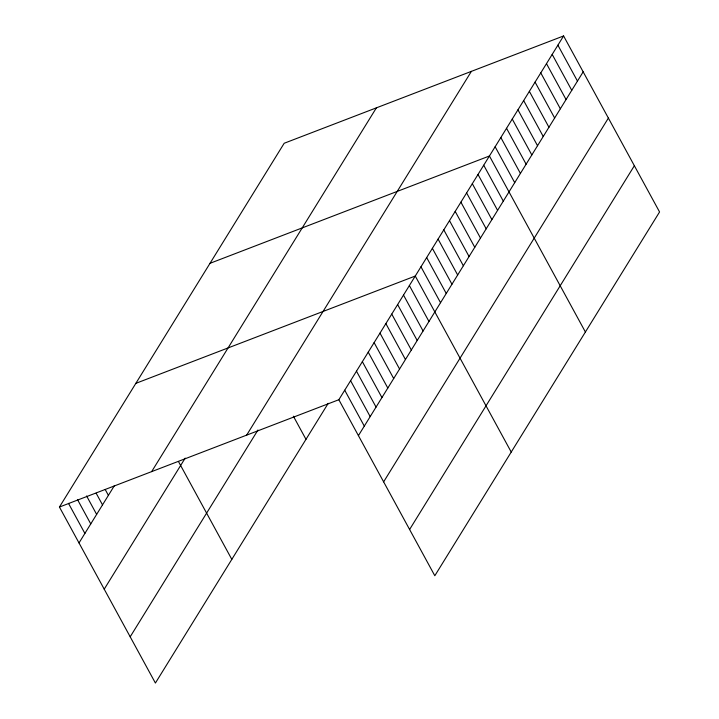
<?xml version="1.0" encoding="UTF-8"?>
<svg xmlns="http://www.w3.org/2000/svg" width="719" height="719" viewBox="0 0 719 719"><rect width="100%" height="100%" fill="white"/><g stroke="black" fill="none" stroke-linecap="round" stroke-linejoin="round"><path stroke-width="1.08" d="M328.232 403.314L155.403 683.05L59.434 507.039L284.185 143.261L563.597 35.95L659.566 211.961L434.815 575.739L338.847 399.719L563.597 35.95M79.009 542.935L114.276 485.846M151.646 471.619L376.388 107.85M104.219 589.176L185.196 458.102M246.644 435.139L471.394 71.361M130.193 636.809L257.95 430.025M358.422 435.624L583.172 71.846M383.631 481.856L608.382 118.087M409.605 529.499L634.356 165.73M210.02 263.307L489.432 155.996L585.401 332.007M135.846 383.353L415.267 276.042L511.227 452.053M59.434 507.039L338.847 399.719M557.89 45.18L577.465 81.085M552.192 54.419L571.758 90.315M546.485 63.649L566.06 99.555M540.778 72.889L560.353 108.785M535.071 82.119L554.646 118.024M529.364 91.358L548.939 127.254M523.666 100.588L543.231 136.493M517.959 109.827L537.533 145.723M512.252 119.057L531.826 154.953M506.544 128.288L526.119 164.193M500.837 137.527L520.412 173.423M495.139 146.757L514.705 182.662M483.725 165.226L503.3 201.131M478.018 174.465L497.593 210.361M472.32 183.696L491.886 219.601M466.613 192.935L486.188 228.831M460.906 202.165L480.481 238.061M455.199 211.404L474.774 247.3M449.492 220.634L469.067 256.53M443.794 229.864L463.36 265.769M438.087 239.103L457.661 275M432.38 248.334L451.954 284.239M426.673 257.573L446.247 293.469M420.966 266.803L440.54 302.708M409.39 285.551L428.955 321.456M403.512 295.069L423.078 330.965M397.634 304.577L417.2 340.482M391.756 314.095L411.322 349.991M385.878 323.613L405.444 359.509M380 333.122L399.566 369.027M374.123 342.639L393.688 378.536M368.236 352.148L387.811 388.053M362.358 361.666L381.933 397.562M356.48 371.175L376.055 407.08M350.602 380.693L370.177 416.589M344.725 390.21L364.299 426.106M293.379 416.202L305.979 439.327M178.528 461.634L231.815 559.364M105.226 489.54L108.398 495.364M96.175 493.234L102.52 504.882M86.595 495.957L96.643 514.391M77.535 499.651L90.765 523.908M68.485 503.345L84.887 533.417"/></g></svg>
